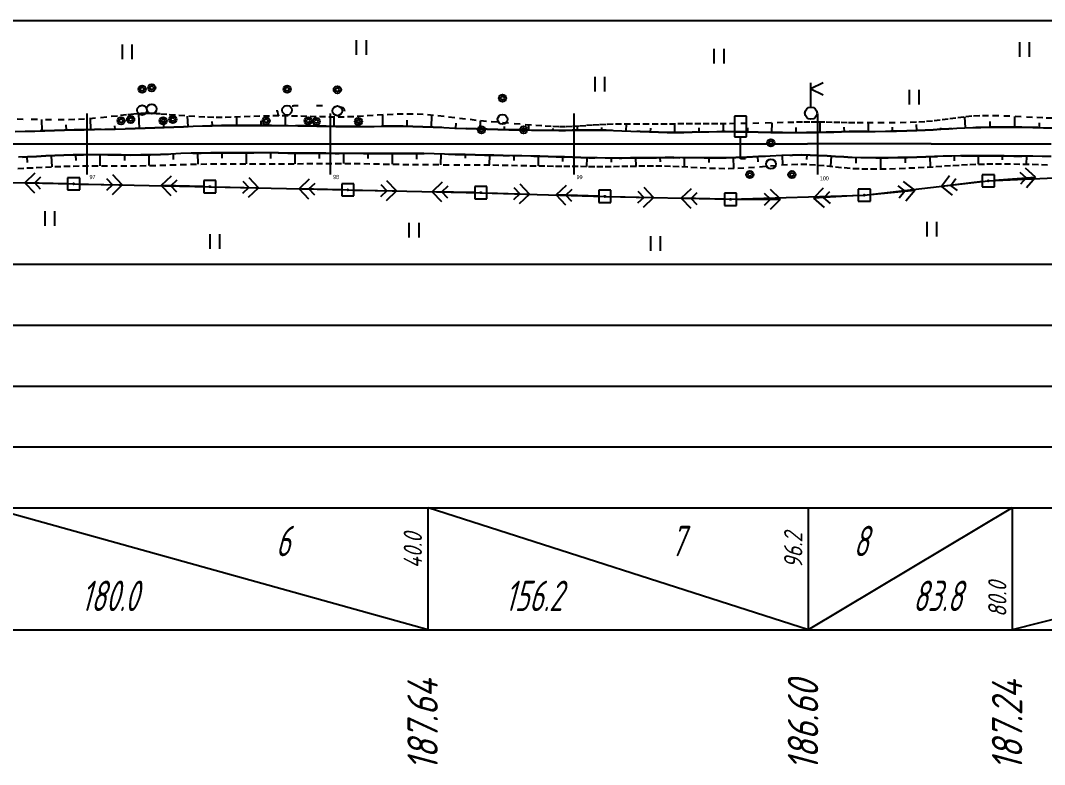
# Model space of a CAD drawing. Extents: x 2172 to 5772, y -842 to -248.
# Drawn here: x 4871.1 to 4955.2, y -671.7 to -610.6 of the extents above; entities that cross this region are included whole.
import ezdxf

# ---------------------------------------------------------------- set-up
doc = ezdxf.new("R2010")
doc.units = 0
doc.header["$MEASUREMENT"] = 0
doc.linetypes.add('CONTI', pattern=[0])
doc.linetypes.add('STROT', pattern=[1.7, 0.5, -1.2])
doc.layers.get('0').update_dxf_attribs({"linetype": 'CONTINUOUS'})
for name, color, linetype in [('DEFAULT', 7, 'CONTI'), ('OTKOSDEFAULT', 32, 'CONTI'), ('SIT_LDEFAULT', 7, 'CONTI'), ('USLZNDEFAULT', 7, 'CONTI'), ('ОТМЕТКИ_КЮВЕТОВ', 7, 'CONTINUOUS'), ('ЧЕРНЫЕ_ОТМЕТКИ', 7, 'CONTINUOUS')]:
    doc.layers.add(name, color=color, linetype=linetype)
doc.styles.add('SHRFT', font='TXT', dxfattribs={"width": 8.75})
doc.styles.add('ГОСТ', font='gost.TTF', dxfattribs={"oblique": 15, "height": 1})

# ---------------------------------------------------------------- blocks, each defined once
blk = doc.blocks.new('BL_27')
at = {"color": 0}
for p, q in [((2.5, 2.5), (-2.5, 2.5)), ((-2.5, 2.5), (-2.5, -2.5)), ((2.5, -2.5), (2.5, 2.5)), ((-2.5, -2.5), (2.5, -2.5))]:
    blk.add_line(p, q, dxfattribs=at)
blk.add_circle((0, 0), 0.25, dxfattribs=at)
blk = doc.blocks.new('BL_4017')
at = {"color": 0}
for p, q in [((0, 2.5), (0, 12.5)), ((5, 12.5), (0, 10)), ((0, 10), (5, 7.5))]:
    blk.add_line(p, q, dxfattribs=at)
blk.add_circle((0, 0), 2.5, dxfattribs=at)
blk = doc.blocks.new('BL_2009')
at = {"color": 0}
for centre, radius in [((0, 8.65), 1.5), ((0, 8.65), 0.75), ((0, 0), 2), ((-8.65, -4.35), 1.5), ((-8.65, -4.35), 0.75), ((8.65, -4.35), 1.5), ((8.65, -4.35), 0.75)]:
    blk.add_circle(centre, radius, dxfattribs=at)
blk = doc.blocks.new('BL_12')
at = {"color": 0}
for p, q in [((2.5, 17.5), (-2.5, 17.5)), ((-2.5, 17.5), (-2.5, 9)), ((2.5, 9), (2.5, 17.5)), ((-2.5, 9), (0, 9)), ((0, 0), (0, 9)), ((0, 9), (2.5, 9)), ((2, 0), (0, 0))]:
    blk.add_line(p, q, dxfattribs=at)
blk = doc.blocks.new('BL_2011')
at = {"color": 0}
for p, q in [((0, 0), (0, 6)), ((4, 0), (4, 6))]:
    blk.add_line(p, q, dxfattribs=at)

msp = doc.modelspace()

# ---------------------------------------------------------------- linework, layer by layer
at = {"linetype": 'Continuous'}
for p, q in [((4736.596, -610.584), (5570.216, -610.584)), ((4736.596, -630.584), (5570.216, -630.584)), ((4736.596, -635.584), (5570.216, -635.584)), ((4736.596, -640.584), (5570.216, -640.584)), ((4736.596, -645.584), (5570.216, -645.584)), ((4736.596, -650.584), (5570.216, -650.584)), ((4736.596, -660.584), (5570.216, -660.584))]:
    msp.add_line(p, q, dxfattribs=at)
at = {"layer": 'DEFAULT', "color": 12, "linetype": 'CONTI'}
for p, q in [((4876.596, -623.216), (4876.595, -618.215)), ((4896.596, -623.215), (4896.596, -618.215)), ((4916.597, -623.216), (4916.595, -618.215)), ((4936.595, -623.216), (4936.595, -618.216)), ((4865.721, -620.715), (4924.748, -620.716)), ((4937.018, -620.716), (4935.749, -620.716)), ((4938.287, -620.716), (4937.018, -620.716)), ((4939.556, -620.716), (4938.287, -620.716)), ((4940.826, -620.716), (4939.556, -620.716)), ((4942.095, -620.716), (4940.826, -620.716)), ((4943.364, -620.716), (4942.095, -620.716)), ((4944.633, -620.716), (4943.364, -620.716)), ((4945.902, -620.716), (4944.633, -620.716)), ((4945.903, -620.717), (4947.029, -620.716)), ((4947.029, -620.716), (4948.277, -620.716)), ((4948.277, -620.716), (4949.525, -620.716)), ((4949.525, -620.716), (4950.773, -620.716)), ((4950.773, -620.716), (4952.021, -620.716)), ((4952.021, -620.716), (4953.268, -620.716)), ((4953.268, -620.716), (4954.516, -620.716)), ((4954.516, -620.716), (4955.764, -620.716))]:
    msp.add_line(p, q, dxfattribs=at)
for points in [[(4924.748, -620.716, 0), (4926.08, -620.716, 0)], [(4926.08, -620.716, 0), (4927.326, -620.716, 0)], [(4927.326, -620.716, 0), (4928.486, -620.716, 0)], [(4928.486, -620.716, 0), (4929.561, -620.715, 0)], [(4929.561, -620.715, 0), (4930.549, -620.717, 0)], [(4930.549, -620.717, 0), (4931.453, -620.716, 0)], [(4931.453, -620.716, 0), (4932.268, -620.716, 0)], [(4932.268, -620.716, 0), (4932.998, -620.716, 0)], [(4932.998, -620.716, 0), (4933.642, -620.716, 0)], [(4933.642, -620.716, 0), (4934.203, -620.715, 0)], [(4934.203, -620.715, 0), (4934.675, -620.715, 0)], [(4934.675, -620.715, 0), (4935.062, -620.717, 0)], [(4935.062, -620.717, 0), (4935.363, -620.716, 0)], [(4935.363, -620.716, 0), (4935.578, -620.716, 0)], [(4935.578, -620.716, 0), (4935.706, -620.716, 0)], [(4935.706, -620.716, 0), (4935.75, -620.715, 0)]]:
    msp.add_polyline3d(points, dxfattribs=at)
at = {"layer": 'OTKOSDEFAULT', "color": 32, "linetype": 'STROT'}
for p, q in [((4871.342, -618.699, 37.69), (4870.233, -618.676, 37.687)), ((4872.512, -618.72, 37.694), (4871.342, -618.699, 37.69)), ((4873.666, -618.733, 37.698), (4872.512, -618.72, 37.694)), ((4874.717, -618.735, 37.701), (4873.666, -618.733, 37.698)), ((4875.581, -618.72, 37.704), (4874.717, -618.735, 37.701)), ((4876.391, -618.676, 37.7), (4875.581, -618.72, 37.704)), ((4877.288, -618.606, 37.697), (4876.391, -618.676, 37.7)), ((4878.207, -618.517, 37.693), (4877.288, -618.606, 37.697)), ((4879.081, -618.424, 37.689), (4878.207, -618.517, 37.693)), ((4879.845, -618.338, 37.686), (4879.081, -618.424, 37.689)), ((4880.436, -618.271, 37.683), (4879.845, -618.338, 37.686)), ((4880.789, -618.237, 37.682), (4880.436, -618.271, 37.683)), ((4881, -618.225, 37.678), (4880.789, -618.237, 37.682)), ((4881.213, -618.218, 37.674), (4881, -618.225, 37.678)), ((4881.427, -618.213, 37.67), (4881.213, -618.218, 37.674)), ((4881.638, -618.214, 37.666), (4881.427, -618.213, 37.67)), ((4881.852, -618.219, 37.661), (4881.638, -618.214, 37.666)), ((4882.064, -618.227, 37.657), (4881.852, -618.219, 37.661)), ((4882.276, -618.235, 37.653), (4882.064, -618.227, 37.657)), ((4882.61, -618.258, 37.654), (4882.276, -618.235, 37.653)), ((4883.152, -618.302, 37.655), (4882.61, -618.258, 37.654)), ((4883.845, -618.356, 37.656), (4883.152, -618.302, 37.655)), ((4884.632, -618.414, 37.657), (4883.845, -618.356, 37.656)), ((4885.457, -618.471, 37.659), (4884.632, -618.414, 37.657)), ((4886.262, -618.514, 37.66), (4885.457, -618.471, 37.659)), ((4886.994, -618.538, 37.662), (4886.262, -618.514, 37.66)), ((4887.693, -618.54, 37.653), (4886.994, -618.538, 37.662)), ((4888.431, -618.528, 37.645), (4887.693, -618.54, 37.653)), ((4889.2, -618.504, 37.636), (4888.431, -618.528, 37.645)), ((4889.985, -618.474, 37.626), (4889.2, -618.504, 37.636)), ((4890.78, -618.448, 37.617), (4889.985, -618.474, 37.626)), ((4891.571, -618.425, 37.608), (4890.78, -618.448, 37.617)), ((4892.346, -618.415, 37.598), (4891.571, -618.425, 37.608)), ((4893.112, -618.421, 37.603), (4892.346, -618.415, 37.598)), ((4893.877, -618.437, 37.607), (4893.112, -618.421, 37.603)), ((4894.645, -618.46, 37.611), (4893.877, -618.437, 37.607)), ((4895.411, -618.483, 37.615), (4894.645, -618.46, 37.611)), ((4896.179, -618.503, 37.619), (4895.411, -618.483, 37.615)), ((4896.946, -618.516, 37.623), (4896.179, -618.503, 37.619)), ((4897.713, -618.513, 37.627), (4896.946, -618.516, 37.623)), ((4898.491, -618.489, 37.619), (4897.713, -618.513, 37.627)), ((4899.287, -618.443, 37.611), (4898.491, -618.489, 37.619)), ((4900.098, -618.388, 37.603), (4899.287, -618.443, 37.611)), ((4900.915, -618.332, 37.595), (4900.098, -618.388, 37.603)), ((4901.735, -618.286, 37.587), (4900.915, -618.332, 37.595)), ((4902.554, -618.26, 37.579), (4901.735, -618.286, 37.587)), ((4903.367, -618.266, 37.571), (4902.554, -618.26, 37.579)), ((4904.19, -618.309, 37.565), (4903.367, -618.266, 37.571)), ((4905.039, -618.38, 37.56), (4904.19, -618.309, 37.565)), ((4905.908, -618.471, 37.554), (4905.039, -618.38, 37.56)), ((4906.786, -618.574, 37.548), (4905.908, -618.471, 37.554)), ((4907.668, -618.679, 37.542), (4906.786, -618.574, 37.548)), ((4908.541, -618.78, 37.536), (4907.668, -618.679, 37.542)), ((4909.399, -618.864, 37.53), (4908.541, -618.78, 37.536)), ((4910.283, -618.941, 37.536), (4909.399, -618.864, 37.53)), ((4911.214, -619.023, 37.541), (4910.283, -618.941, 37.536)), ((4933.763, -618.968, 37.434), (4932.789, -618.994, 37.437)), ((4934.635, -618.943, 37.432), (4933.763, -618.968, 37.434)), ((4935.347, -618.929, 37.43), (4934.635, -618.943, 37.432)), ((4935.959, -618.926, 37.434), (4935.347, -618.929, 37.43)), ((4936.57, -618.93, 37.438), (4935.959, -618.926, 37.434)), ((4937.182, -618.94, 37.442), (4936.57, -618.93, 37.438)), ((4937.794, -618.951, 37.446), (4937.182, -618.94, 37.442)), ((4938.409, -618.965, 37.45), (4937.794, -618.951, 37.446)), ((4939.021, -618.973, 37.454), (4938.409, -618.965, 37.45)), ((4939.633, -618.98, 37.458), (4939.021, -618.973, 37.454)), ((4943.869, -618.969, 37.463), (4942.967, -618.988, 37.462)), ((4944.697, -618.939, 37.464), (4943.869, -618.969, 37.463)), ((4945.401, -618.898, 37.465), (4944.697, -618.939, 37.464)), ((4946.028, -618.838, 37.469), (4945.401, -618.898, 37.465)), ((4946.661, -618.759, 37.474), (4946.028, -618.838, 37.469)), ((4947.301, -618.673, 37.479), (4946.661, -618.759, 37.474)), ((4947.947, -618.587, 37.484), (4947.301, -618.673, 37.479)), ((4948.597, -618.51, 37.489), (4947.947, -618.587, 37.484)), ((4949.247, -618.448, 37.493), (4948.597, -618.51, 37.489)), ((4949.899, -618.411, 37.498), (4949.247, -618.448, 37.493)), ((4950.624, -618.401, 37.504), (4949.899, -618.411, 37.498)), ((4951.465, -618.415, 37.511), (4950.624, -618.401, 37.504)), ((4952.375, -618.446, 37.518), (4951.465, -618.415, 37.511)), ((4953.315, -618.49, 37.525), (4952.375, -618.446, 37.518)), ((4954.235, -618.538, 37.533), (4953.315, -618.49, 37.525)), ((4955.096, -618.584, 37.539), (4954.235, -618.538, 37.533)), ((4955.855, -618.614, 37.545), (4955.096, -618.584, 37.539)), ((4912.16, -619.103, 37.547), (4911.214, -619.023, 37.541)), ((4913.081, -619.177, 37.553), (4912.16, -619.103, 37.547)), ((4913.941, -619.239, 37.558), (4913.081, -619.177, 37.553)), ((4914.707, -619.287, 37.563), (4913.941, -619.239, 37.558)), ((4915.337, -619.313, 37.567), (4914.707, -619.287, 37.563)), ((4915.889, -619.314, 37.56), (4915.337, -619.313, 37.567)), ((4916.443, -619.294, 37.553), (4915.889, -619.314, 37.56)), ((4916.996, -619.26, 37.546), (4916.443, -619.294, 37.553)), ((4917.55, -619.217, 37.539), (4916.996, -619.26, 37.546)), ((4918.103, -619.174, 37.532), (4917.55, -619.217, 37.539)), ((4918.658, -619.137, 37.525), (4918.103, -619.174, 37.532)), ((4919.211, -619.114, 37.518), (4918.658, -619.137, 37.525)), ((4919.809, -619.102, 37.513), (4919.211, -619.114, 37.518)), ((4920.485, -619.094, 37.507), (4919.809, -619.102, 37.513)), ((4921.216, -619.09, 37.5), (4920.485, -619.094, 37.507)), ((4921.976, -619.088, 37.494), (4921.216, -619.09, 37.5)), ((4922.747, -619.087, 37.487), (4921.976, -619.088, 37.494)), ((4923.503, -619.086, 37.48), (4922.747, -619.087, 37.487)), ((4924.224, -619.083, 37.474), (4923.503, -619.086, 37.48)), ((4924.918, -619.08, 37.47), (4924.224, -619.083, 37.474)), ((4925.614, -619.076, 37.466), (4924.918, -619.08, 37.47)), ((4926.307, -619.073, 37.463), (4925.614, -619.076, 37.466)), ((4927.001, -619.07, 37.459), (4926.307, -619.073, 37.463)), ((4927.693, -619.067, 37.455), (4927.001, -619.07, 37.459)), ((4928.385, -619.062, 37.452), (4927.693, -619.067, 37.455)), ((4929.075, -619.059, 37.448), (4928.385, -619.062, 37.452)), ((4929.856, -619.051, 37.446), (4929.075, -619.059, 37.448)), ((4930.775, -619.037, 37.443), (4929.856, -619.051, 37.446)), ((4931.774, -619.018, 37.44), (4930.775, -619.037, 37.443)), ((4932.789, -618.994, 37.437), (4931.774, -619.018, 37.44)), ((4940.326, -618.985, 37.459), (4939.633, -618.98, 37.458)), ((4941.146, -618.993, 37.46), (4940.326, -618.985, 37.459)), ((4942.043, -618.995, 37.461), (4941.146, -618.993, 37.46)), ((4942.967, -618.988, 37.462), (4942.043, -618.995, 37.461)), ((4887.538, -622.337, 37.65), (4888.34, -622.336, 37.645)), ((4888.34, -622.336, 37.645), (4889.144, -622.336, 37.64)), ((4889.144, -622.336, 37.64), (4889.946, -622.34, 37.635)), ((4893.095, -622.342, 37.617), (4893.87, -622.336, 37.614)), ((4893.87, -622.336, 37.614), (4894.647, -622.329, 37.61)), ((4894.647, -622.329, 37.61), (4895.423, -622.322, 37.607)), ((4895.423, -622.322, 37.607), (4896.201, -622.316, 37.604)), ((4896.201, -622.316, 37.604), (4896.978, -622.313, 37.601)), ((4896.978, -622.313, 37.601), (4897.754, -622.315, 37.597)), ((4897.754, -622.315, 37.597), (4898.535, -622.322, 37.583)), ((4898.535, -622.322, 37.583), (4899.324, -622.334, 37.568)), ((4899.324, -622.334, 37.568), (4900.119, -622.347, 37.554)), ((4870.898, -622.719, 37.696), (4871.657, -622.688, 37.692)), ((4871.657, -622.688, 37.692), (4872.416, -622.652, 37.688)), ((4872.416, -622.652, 37.688), (4873.176, -622.615, 37.684)), ((4873.176, -622.615, 37.684), (4873.935, -622.58, 37.68)), ((4873.935, -622.58, 37.68), (4874.696, -622.549, 37.676)), ((4874.696, -622.549, 37.676), (4875.455, -622.527, 37.672)), ((4875.455, -622.527, 37.672), (4876.221, -622.515, 37.677)), ((4876.221, -622.515, 37.677), (4876.998, -622.51, 37.681)), ((4876.998, -622.51, 37.681), (4877.781, -622.511, 37.686)), ((4877.781, -622.511, 37.686), (4878.57, -622.515, 37.69)), ((4878.57, -622.515, 37.69), (4879.36, -622.517, 37.695)), ((4879.36, -622.517, 37.695), (4880.149, -622.516, 37.699)), ((4880.149, -622.516, 37.699), (4880.935, -622.507, 37.704)), ((4880.935, -622.507, 37.704), (4881.734, -622.491, 37.697)), ((4881.734, -622.491, 37.697), (4882.558, -622.467, 37.69)), ((4882.558, -622.467, 37.69), (4883.401, -622.439, 37.683)), ((4883.401, -622.439, 37.683), (4884.249, -622.412, 37.676)), ((4884.249, -622.412, 37.676), (4885.093, -622.384, 37.669)), ((4885.093, -622.384, 37.669), (4885.926, -622.363, 37.662)), ((4885.926, -622.363, 37.662), (4886.738, -622.346, 37.656)), ((4886.738, -622.346, 37.656), (4887.538, -622.337, 37.65)), ((4889.946, -622.34, 37.635), (4890.744, -622.343, 37.63)), ((4890.744, -622.343, 37.63), (4891.536, -622.346, 37.625)), ((4891.536, -622.346, 37.625), (4892.318, -622.346, 37.62)), ((4892.318, -622.346, 37.62), (4893.095, -622.342, 37.617)), ((4900.119, -622.347, 37.554), (4900.917, -622.364, 37.539)), ((4900.917, -622.364, 37.539), (4901.716, -622.379, 37.524)), ((4901.716, -622.379, 37.524), (4902.516, -622.393, 37.509)), ((4902.516, -622.393, 37.509), (4903.312, -622.404, 37.495)), ((4903.312, -622.404, 37.495), (4904.129, -622.41, 37.499)), ((4904.129, -622.41, 37.499), (4904.977, -622.416, 37.502)), ((4904.977, -622.416, 37.502), (4905.844, -622.418, 37.506)), ((4905.844, -622.418, 37.506), (4906.712, -622.42, 37.51)), ((4906.712, -622.42, 37.51), (4907.565, -622.424, 37.514)), ((4907.565, -622.424, 37.514), (4908.387, -622.428, 37.518)), ((4908.387, -622.428, 37.518), (4909.164, -622.435, 37.521)), ((4909.164, -622.435, 37.521), (4909.919, -622.444, 37.516)), ((4909.919, -622.444, 37.516), (4910.685, -622.457, 37.511)), ((4910.685, -622.457, 37.511), (4911.456, -622.471, 37.506)), ((4911.456, -622.471, 37.506), (4912.219, -622.487, 37.501)), ((4912.219, -622.487, 37.501), (4912.969, -622.5, 37.496)), ((4912.969, -622.5, 37.496), (4913.696, -622.513, 37.491)), ((4913.696, -622.513, 37.491), (4914.392, -622.523, 37.487)), ((4914.392, -622.523, 37.487), (4915.07, -622.532, 37.48)), ((4915.07, -622.532, 37.48), (4915.748, -622.539, 37.473)), ((4915.748, -622.539, 37.473), (4916.426, -622.546, 37.466)), ((4916.426, -622.546, 37.466), (4917.103, -622.551, 37.46)), ((4917.103, -622.551, 37.46), (4917.782, -622.556, 37.453)), ((4917.782, -622.556, 37.453), (4918.458, -622.558, 37.446)), ((4918.458, -622.558, 37.446), (4919.137, -622.559, 37.44)), ((4919.137, -622.559, 37.44), (4919.82, -622.555, 37.435)), ((4919.82, -622.555, 37.435), (4920.511, -622.546, 37.43)), ((4920.511, -622.546, 37.43), (4921.206, -622.535, 37.424)), ((4921.206, -622.535, 37.424), (4921.904, -622.525, 37.419)), ((4921.904, -622.525, 37.419), (4922.605, -622.517, 37.414)), ((4922.605, -622.517, 37.414), (4923.306, -622.515, 37.409)), ((4923.306, -622.515, 37.409), (4924.003, -622.523, 37.404)), ((4924.003, -622.523, 37.404), (4924.713, -622.543, 37.401)), ((4924.713, -622.543, 37.401), (4925.442, -622.577, 37.397)), ((4925.442, -622.577, 37.397), (4926.191, -622.616, 37.394)), ((4926.191, -622.616, 37.394), (4926.951, -622.659, 37.39)), ((4926.951, -622.659, 37.39), (4927.717, -622.693, 37.386)), ((4927.717, -622.693, 37.386), (4928.481, -622.716, 37.383)), ((4928.481, -622.716, 37.383), (4929.238, -622.723, 37.379)), ((4929.238, -622.723, 37.379), (4930.036, -622.701, 37.376)), ((4930.036, -622.701, 37.376), (4930.901, -622.651, 37.373)), ((4930.901, -622.651, 37.373), (4931.807, -622.585, 37.37)), ((4931.807, -622.585, 37.37), (4932.722, -622.511, 37.366)), ((4932.722, -622.511, 37.366), (4933.616, -622.443, 37.363)), ((4933.616, -622.443, 37.363), (4934.456, -622.394, 37.36)), ((4934.456, -622.394, 37.36), (4935.218, -622.375, 37.357)), ((4935.218, -622.375, 37.357), (4935.928, -622.394, 37.348)), ((4935.928, -622.394, 37.348), (4936.638, -622.445, 37.339)), ((4936.638, -622.445, 37.339), (4937.351, -622.513, 37.33)), ((4937.351, -622.513, 37.33), (4938.062, -622.588, 37.321)), ((4938.062, -622.588, 37.321), (4938.777, -622.662, 37.312)), ((4938.777, -622.662, 37.312), (4939.493, -622.721, 37.303)), ((4939.493, -622.721, 37.303), (4940.209, -622.754, 37.294)), ((4940.209, -622.754, 37.294), (4940.944, -622.766, 37.305)), ((4940.944, -622.766, 37.305), (4941.713, -622.762, 37.317)), ((4941.713, -622.762, 37.317), (4942.499, -622.748, 37.329)), ((4942.499, -622.748, 37.329), (4943.294, -622.722, 37.34)), ((4943.294, -622.722, 37.34), (4944.081, -622.69, 37.352)), ((4944.081, -622.69, 37.352), (4944.851, -622.651, 37.364)), ((4944.851, -622.651, 37.364), (4945.59, -622.612, 37.375)), ((4945.59, -622.612, 37.375), (4946.303, -622.569, 37.379)), ((4946.303, -622.569, 37.379), (4947.009, -622.523, 37.384)), ((4947.009, -622.523, 37.384), (4947.705, -622.478, 37.388)), ((4947.705, -622.478, 37.388), (4948.398, -622.439, 37.393)), ((4948.398, -622.439, 37.393), (4949.094, -622.405, 37.397)), ((4949.094, -622.405, 37.397), (4949.789, -622.378, 37.401)), ((4949.789, -622.378, 37.401), (4950.486, -622.359, 37.406)), ((4950.486, -622.359, 37.406), (4951.199, -622.35, 37.412)), ((4951.199, -622.35, 37.412), (4951.937, -622.348, 37.419)), ((4951.937, -622.348, 37.419), (4952.692, -622.354, 37.426)), ((4952.692, -622.354, 37.426), (4953.456, -622.369, 37.433)), ((4953.456, -622.369, 37.433), (4954.219, -622.386, 37.44)), ((4954.219, -622.386, 37.44), (4954.973, -622.409, 37.446)), ((4954.973, -622.409, 37.446), (4955.708, -622.431, 37.453))]:
    msp.add_line(p, q, dxfattribs=at)
at = {"layer": 'OTKOSDEFAULT', "color": 32}
for p, q in [((4872.895, -619.642), (4872.869, -618.723)), ((4876.892, -619.536), (4876.873, -618.638)), ((4880.892, -619.446), (4880.857, -618.232)), ((4882.891, -619.372), (4882.867, -618.825)), ((4884.887, -619.283), (4884.852, -618.428)), ((4886.887, -619.216), (4886.88, -618.877)), ((4888.886, -619.192), (4888.881, -618.515)), ((4890.886, -619.192), (4890.888, -618.819)), ((4892.885, -619.203), (4892.893, -618.418)), ((4894.882, -619.235), (4894.89, -618.851)), ((4896.881, -619.27), (4896.892, -618.516)), ((4898.881, -619.284), (4898.88, -618.876)), ((4900.881, -619.271), (4900.876, -618.335)), ((4902.882, -619.274), (4902.889, -618.769)), ((4904.882, -619.328), (4904.919, -618.37)), ((4908.878, -619.495), (4908.9, -618.815)), ((4936.808, -619.761), (4936.794, -618.934)), ((4948.73, -619.398), (4948.69, -618.502)), ((4950.758, -619.341), (4950.752, -618.872)), ((4952.788, -619.343), (4952.798, -618.465)), ((4870.695, -619.697, 37.857), (4871.496, -619.68, 37.855)), ((4871.496, -619.68, 37.855), (4872.302, -619.659, 37.854)), ((4872.302, -619.659, 37.854), (4873.113, -619.635, 37.852)), ((4873.113, -619.635, 37.852), (4873.922, -619.611, 37.85)), ((4873.922, -619.611, 37.85), (4874.733, -619.588, 37.848)), ((4874.733, -619.588, 37.848), (4875.541, -619.567, 37.847)), ((4874.893, -619.584), (4874.883, -619.16)), ((4875.541, -619.567, 37.847), (4876.358, -619.549, 37.844)), ((4876.358, -619.549, 37.844), (4877.193, -619.53, 37.842)), ((4877.193, -619.53, 37.842), (4878.042, -619.512, 37.84)), ((4878.042, -619.512, 37.84), (4878.888, -619.495, 37.838)), ((4878.892, -619.495), (4878.887, -619.238)), ((4878.888, -619.495, 37.838), (4879.73, -619.475, 37.836)), ((4879.73, -619.475, 37.836), (4880.556, -619.455, 37.833)), ((4880.556, -619.455, 37.833), (4881.358, -619.431, 37.831)), ((4881.358, -619.431, 37.831), (4882.147, -619.403, 37.824)), ((4882.147, -619.403, 37.824), (4882.934, -619.37, 37.817)), ((4882.934, -619.37, 37.817), (4883.723, -619.336, 37.809)), ((4883.723, -619.336, 37.809), (4884.512, -619.3, 37.802)), ((4884.512, -619.3, 37.802), (4885.299, -619.267, 37.794)), ((4885.299, -619.267, 37.794), (4886.083, -619.239, 37.787)), ((4886.083, -619.239, 37.787), (4886.866, -619.217, 37.779)), ((4886.866, -619.217, 37.779), (4887.648, -619.204, 37.777)), ((4887.648, -619.204, 37.777), (4888.429, -619.195, 37.775)), ((4888.429, -619.195, 37.775), (4889.214, -619.19, 37.773)), ((4889.214, -619.19, 37.773), (4889.996, -619.19, 37.771)), ((4889.996, -619.19, 37.771), (4890.777, -619.19, 37.769)), ((4890.777, -619.19, 37.769), (4891.559, -619.194, 37.767)), ((4891.559, -619.194, 37.767), (4892.339, -619.198, 37.765)), ((4892.339, -619.198, 37.765), (4893.119, -619.206, 37.761)), ((4893.119, -619.206, 37.761), (4893.9, -619.217, 37.756)), ((4893.9, -619.217, 37.756), (4894.679, -619.231, 37.751)), ((4894.679, -619.231, 37.751), (4895.46, -619.247, 37.746)), ((4895.46, -619.247, 37.746), (4896.239, -619.261, 37.742)), ((4896.239, -619.261, 37.742), (4897.02, -619.274, 37.737)), ((4897.02, -619.274, 37.737), (4897.8, -619.282, 37.732)), ((4897.8, -619.282, 37.732), (4898.582, -619.285, 37.725)), ((4898.582, -619.285, 37.725), (4899.372, -619.282, 37.718)), ((4899.372, -619.282, 37.718), (4900.165, -619.276, 37.712)), ((4900.165, -619.276, 37.712), (4900.961, -619.27, 37.705)), ((4900.961, -619.27, 37.705), (4901.756, -619.267, 37.698)), ((4901.756, -619.267, 37.698), (4902.552, -619.27, 37.691)), ((4902.552, -619.27, 37.691), (4903.346, -619.281, 37.684)), ((4903.346, -619.281, 37.684), (4904.162, -619.302, 37.676)), ((4904.162, -619.302, 37.676), (4905.02, -619.333, 37.668)), ((4905.02, -619.333, 37.668), (4905.906, -619.37, 37.659)), ((4905.906, -619.37, 37.659), (4906.803, -619.412, 37.65)), ((4906.803, -619.412, 37.65), (4907.702, -619.451, 37.642)), ((4906.882, -619.414), (4906.901, -619.003)), ((4907.702, -619.451, 37.642), (4908.587, -619.486, 37.633)), ((4908.587, -619.486, 37.633), (4909.445, -619.512, 37.625)), ((4909.445, -619.512, 37.625), (4910.32, -619.534, 37.621)), ((4910.32, -619.534, 37.621), (4911.241, -619.551, 37.618)), ((4910.879, -619.545), (4910.884, -619.271)), ((4911.241, -619.551, 37.618), (4912.175, -619.567, 37.614)), ((4912.175, -619.567, 37.614), (4913.085, -619.579, 37.61)), ((4912.879, -619.576), (4912.885, -619.16)), ((4913.085, -619.579, 37.61), (4913.937, -619.589, 37.607)), ((4913.937, -619.589, 37.607), (4914.697, -619.597, 37.604)), ((4914.697, -619.597, 37.604), (4915.33, -619.601, 37.601)), ((4914.879, -619.599), (4914.88, -619.448)), ((4915.33, -619.601, 37.601), (4915.888, -619.603, 37.594)), ((4915.888, -619.603, 37.594), (4916.445, -619.598, 37.586)), ((4916.445, -619.598, 37.586), (4917.003, -619.591, 37.579)), ((4916.88, -619.593), (4916.876, -619.268)), ((4917.003, -619.591, 37.579), (4917.561, -619.584, 37.572)), ((4917.561, -619.584, 37.572), (4918.118, -619.58, 37.564)), ((4918.118, -619.58, 37.564), (4918.675, -619.579, 37.557)), ((4918.675, -619.579, 37.557), (4919.233, -619.586, 37.55)), ((4918.879, -619.581), (4918.881, -619.355)), ((4919.233, -619.586, 37.55), (4919.837, -619.603, 37.548)), ((4919.837, -619.603, 37.548), (4920.516, -619.631, 37.545)), ((4920.516, -619.631, 37.545), (4921.248, -619.664, 37.543)), ((4920.878, -619.648), (4920.903, -619.092)), ((4921.248, -619.664, 37.543), (4922.008, -619.7, 37.54)), ((4922.008, -619.7, 37.54), (4922.775, -619.734, 37.538)), ((4922.775, -619.734, 37.538), (4923.526, -619.761, 37.535)), ((4922.878, -619.737), (4922.891, -619.412)), ((4923.526, -619.761, 37.535), (4924.236, -619.777, 37.533)), ((4924.236, -619.777, 37.533), (4924.918, -619.779, 37.533)), ((4924.876, -619.779), (4924.873, -619.08)), ((4924.918, -619.779, 37.533), (4925.599, -619.77, 37.533)), ((4925.599, -619.77, 37.533), (4926.282, -619.753, 37.533)), ((4926.282, -619.753, 37.533), (4926.962, -619.734, 37.533)), ((4926.872, -619.736), (4926.862, -619.405)), ((4926.962, -619.734, 37.533), (4927.643, -619.716, 37.533)), ((4927.643, -619.716, 37.533), (4928.324, -619.705, 37.533)), ((4928.324, -619.705, 37.533), (4929.003, -619.705, 37.533)), ((4928.866, -619.705), (4928.867, -619.06)), ((4929.003, -619.705, 37.533), (4929.779, -619.716, 37.534)), ((4929.779, -619.716, 37.534), (4930.703, -619.732, 37.536)), ((4930.703, -619.732, 37.536), (4931.717, -619.751, 37.537)), ((4930.855, -619.736), (4930.862, -619.386)), ((4931.717, -619.751, 37.537), (4932.752, -619.768, 37.538)), ((4932.752, -619.768, 37.538), (4933.751, -619.777, 37.54)), ((4932.843, -619.77), (4932.853, -618.992)), ((4933.751, -619.777, 37.54), (4934.65, -619.781, 37.541)), ((4934.65, -619.781, 37.541), (4935.385, -619.779, 37.542)), ((4934.829, -619.781), (4934.829, -619.36)), ((4935.385, -619.779, 37.542), (4936.018, -619.772, 37.542)), ((4936.018, -619.772, 37.542), (4936.653, -619.764, 37.543)), ((4936.653, -619.764, 37.543), (4937.285, -619.751, 37.543)), ((4937.285, -619.751, 37.543), (4937.919, -619.736, 37.543)), ((4937.919, -619.736, 37.543), (4938.552, -619.722, 37.544)), ((4938.552, -619.722, 37.544), (4939.186, -619.708, 37.544)), ((4938.79, -619.717), (4938.782, -619.345)), ((4939.186, -619.708, 37.544), (4939.819, -619.699, 37.545)), ((4939.819, -619.699, 37.545), (4940.516, -619.692, 37.541)), ((4940.516, -619.692, 37.541), (4941.317, -619.686, 37.537)), ((4940.77, -619.69), (4940.764, -618.99)), ((4941.317, -619.686, 37.537), (4942.177, -619.678, 37.533)), ((4942.177, -619.678, 37.533), (4943.059, -619.662, 37.529)), ((4942.75, -619.669), (4942.743, -619.331)), ((4943.059, -619.662, 37.529), (4943.924, -619.643, 37.525)), ((4943.924, -619.643, 37.525), (4944.725, -619.616, 37.521)), ((4944.729, -619.615), (4944.71, -619.109)), ((4944.725, -619.616, 37.521), (4945.428, -619.584, 37.518)), ((4945.428, -619.584, 37.518), (4946.069, -619.548, 37.515)), ((4946.069, -619.548, 37.515), (4946.715, -619.508, 37.512)), ((4946.713, -619.508), (4946.706, -619.388)), ((4946.715, -619.508, 37.512), (4947.363, -619.469, 37.509)), ((4947.363, -619.469, 37.509), (4948.018, -619.434, 37.507)), ((4948.018, -619.434, 37.507), (4948.672, -619.401, 37.504)), ((4948.672, -619.401, 37.504), (4949.327, -619.376, 37.501)), ((4949.327, -619.376, 37.501), (4949.982, -619.356, 37.498)), ((4949.982, -619.356, 37.498), (4950.706, -619.342, 37.504)), ((4950.706, -619.342, 37.504), (4951.538, -619.337, 37.511)), ((4951.538, -619.337, 37.511), (4952.439, -619.339, 37.519)), ((4952.439, -619.339, 37.519), (4953.364, -619.349, 37.527)), ((4953.364, -619.349, 37.527), (4954.274, -619.367, 37.535)), ((4954.274, -619.367, 37.535), (4955.129, -619.386, 37.542)), ((4954.816, -619.379), (4954.825, -618.976)), ((4955.129, -619.386, 37.542), (4955.886, -619.401, 37.549)), ((4885.14, -621.485, 37.761), (4884.304, -621.514, 37.764)), ((4885.964, -621.462, 37.759), (4885.14, -621.485, 37.761)), ((4885.655, -621.47), (4885.68, -622.369)), ((4886.768, -621.445, 37.756), (4885.964, -621.462, 37.759)), ((4887.56, -621.437, 37.748), (4886.768, -621.445, 37.756)), ((4888.356, -621.435, 37.741), (4887.56, -621.437, 37.748)), ((4887.654, -621.437), (4887.656, -621.887)), ((4889.15, -621.437, 37.733), (4888.356, -621.435, 37.741)), ((4889.946, -621.442, 37.725), (4889.15, -621.437, 37.733)), ((4889.654, -621.441), (4889.649, -622.338)), ((4890.738, -621.447, 37.717), (4889.946, -621.442, 37.725)), ((4891.526, -621.452, 37.709), (4890.738, -621.447, 37.717)), ((4892.308, -621.457, 37.702), (4891.526, -621.452, 37.709)), ((4891.655, -621.453), (4891.652, -621.899)), ((4893.088, -621.461, 37.698), (4892.308, -621.457, 37.702)), ((4893.866, -621.468, 37.695), (4893.088, -621.461, 37.698)), ((4893.653, -621.466), (4893.647, -622.338)), ((4894.645, -621.473, 37.692), (4893.866, -621.468, 37.695)), ((4895.424, -621.479, 37.689), (4894.645, -621.473, 37.692)), ((4896.203, -621.486, 37.686), (4895.424, -621.479, 37.689)), ((4895.652, -621.481), (4895.65, -621.901)), ((4896.982, -621.491, 37.683), (4896.203, -621.486, 37.686)), ((4897.762, -621.495, 37.68), (4896.982, -621.491, 37.683)), ((4897.653, -621.495), (4897.649, -622.315)), ((4898.55, -621.496, 37.674), (4897.762, -621.495, 37.68)), ((4899.348, -621.495, 37.668), (4898.55, -621.496, 37.674)), ((4900.157, -621.493, 37.662), (4899.348, -621.495, 37.668)), ((4899.651, -621.494), (4899.652, -621.918)), ((4900.971, -621.491, 37.657), (4900.157, -621.493, 37.662)), ((4901.789, -621.491, 37.651), (4900.971, -621.491, 37.657)), ((4901.651, -621.49), (4901.65, -622.378)), ((4902.605, -621.492, 37.645), (4901.789, -621.491, 37.651)), ((4903.416, -621.5, 37.639), (4902.605, -621.492, 37.645)), ((4871.704, -621.778, 37.854), (4870.956, -621.81, 37.859)), ((4871.658, -621.78), (4871.679, -622.233)), ((4872.451, -621.741, 37.848), (4871.704, -621.778, 37.854)), ((4873.199, -621.704, 37.843), (4872.451, -621.741, 37.848)), ((4873.946, -621.67, 37.837), (4873.199, -621.704, 37.843)), ((4873.655, -621.683), (4873.695, -622.591)), ((4874.695, -621.642, 37.832), (4873.946, -621.67, 37.837)), ((4875.442, -621.621, 37.826), (4874.695, -621.642, 37.832)), ((4876.203, -621.611, 37.819), (4875.442, -621.621, 37.826)), ((4875.655, -621.619), (4875.663, -622.072)), ((4876.983, -621.61, 37.812), (4876.203, -621.611, 37.819)), ((4877.779, -621.613, 37.804), (4876.983, -621.61, 37.812)), ((4877.654, -621.612), (4877.65, -622.512)), ((4878.582, -621.619, 37.797), (4877.779, -621.613, 37.804)), ((4879.391, -621.623, 37.79), (4878.582, -621.619, 37.797)), ((4880.197, -621.624, 37.782), (4879.391, -621.623, 37.79)), ((4879.655, -621.624), (4879.654, -622.071)), ((4880.995, -621.616, 37.775), (4880.197, -621.624, 37.782)), ((4881.801, -621.599, 37.772), (4880.995, -621.616, 37.775)), ((4881.654, -621.603), (4881.676, -622.491)), ((4882.626, -621.574, 37.77), (4881.801, -621.599, 37.772)), ((4883.462, -621.545, 37.767), (4882.626, -621.574, 37.77)), ((4884.304, -621.514, 37.764), (4883.462, -621.545, 37.767)), ((4883.655, -621.539), (4883.67, -621.985)), ((4904.241, -621.512, 37.636), (4903.416, -621.5, 37.639)), ((4903.651, -621.504), (4903.646, -621.955)), ((4905.09, -621.53, 37.634), (4904.241, -621.512, 37.636)), ((4905.952, -621.549, 37.631), (4905.09, -621.53, 37.634)), ((4905.65, -621.541), (4905.63, -622.418)), ((4906.812, -621.572, 37.629), (4905.952, -621.549, 37.631)), ((4907.654, -621.593, 37.626), (4906.812, -621.572, 37.629)), ((4907.648, -621.592), (4907.64, -621.875)), ((4908.468, -621.615, 37.624), (4907.654, -621.593, 37.626)), ((4909.24, -621.633, 37.621), (4908.468, -621.615, 37.624)), ((4909.996, -621.649, 37.618), (4909.24, -621.633, 37.621)), ((4909.646, -621.642), (4909.629, -622.44)), ((4910.764, -621.665, 37.615), (4909.996, -621.649, 37.618)), ((4911.535, -621.682, 37.612), (4910.764, -621.665, 37.615)), ((4912.3, -621.698, 37.609), (4911.535, -621.682, 37.612)), ((4911.643, -621.683), (4911.634, -622.08)), ((4913.05, -621.713, 37.606), (4912.3, -621.698, 37.609)), ((4913.774, -621.73, 37.604), (4913.05, -621.713, 37.606)), ((4913.645, -621.727), (4913.627, -622.513)), ((4914.463, -621.747, 37.601), (4913.774, -621.73, 37.604)), ((4915.131, -621.765, 37.601), (4914.463, -621.747, 37.601)), ((4915.8, -621.787, 37.601), (4915.131, -621.765, 37.601)), ((4915.644, -621.782), (4915.632, -622.162)), ((4916.47, -621.811, 37.601), (4915.8, -621.787, 37.601)), ((4917.139, -621.831, 37.602), (4916.47, -621.811, 37.601)), ((4917.808, -621.852, 37.602), (4917.139, -621.831, 37.602)), ((4917.642, -621.846), (4917.622, -622.555)), ((4918.476, -621.867, 37.602), (4917.808, -621.852, 37.602)), ((4919.146, -621.877, 37.602), (4918.476, -621.867, 37.602)), ((4919.824, -621.88, 37.599), (4919.146, -621.877, 37.602)), ((4919.641, -621.879), (4919.64, -622.217)), ((4920.518, -621.877, 37.597), (4919.824, -621.88, 37.599)), ((4921.224, -621.869, 37.594), (4920.518, -621.877, 37.597)), ((4921.936, -621.859, 37.591), (4921.224, -621.869, 37.594)), ((4921.643, -621.863), (4921.651, -622.528)), ((4922.651, -621.851, 37.588), (4921.936, -621.859, 37.591)), ((4923.366, -621.843, 37.586), (4922.651, -621.851, 37.588)), ((4924.073, -621.84, 37.583), (4923.366, -621.843, 37.586)), ((4923.643, -621.84), (4923.646, -622.18)), ((4924.781, -621.841, 37.576), (4924.073, -621.84, 37.583)), ((4925.492, -621.844, 37.57), (4924.781, -621.841, 37.576)), ((4926.209, -621.85, 37.563), (4925.492, -621.844, 37.57)), ((4925.643, -621.845), (4925.639, -622.587)), ((4926.93, -621.854, 37.556), (4926.209, -621.85, 37.563)), ((4927.651, -621.857, 37.549), (4926.93, -621.854, 37.556)), ((4927.645, -621.856), (4927.644, -622.229)), ((4928.372, -621.856, 37.543), (4927.651, -621.857, 37.549)), ((4929.092, -621.85, 37.536), (4928.372, -621.856, 37.543)), ((4929.878, -621.831, 37.531), (4929.092, -621.85, 37.536)), ((4929.653, -621.838), (4929.676, -622.71)), ((4930.773, -621.798, 37.525), (4929.878, -621.831, 37.531)), ((4931.728, -621.756, 37.519), (4930.773, -621.798, 37.525)), ((4931.664, -621.759), (4931.684, -622.177)), ((4932.702, -621.709, 37.513), (4931.728, -621.756, 37.519)), ((4933.65, -621.666, 37.507), (4932.702, -621.709, 37.513)), ((4934.526, -621.63, 37.501), (4933.65, -621.666, 37.507)), ((4933.675, -621.664), (4933.709, -622.438)), ((4935.288, -621.615, 37.496), (4934.526, -621.63, 37.501)), ((4935.979, -621.626, 37.495), (4935.288, -621.615, 37.496)), ((4935.691, -621.622), (4935.684, -622.006)), ((4936.669, -621.653, 37.494), (4935.979, -621.626, 37.495)), ((4937.361, -621.695, 37.493), (4936.669, -621.653, 37.494)), ((4938.052, -621.741, 37.491), (4937.361, -621.695, 37.493)), ((4937.708, -621.719), (4937.653, -622.547)), ((4938.746, -621.785, 37.49), (4938.052, -621.741, 37.491)), ((4939.438, -621.823, 37.489), (4938.746, -621.785, 37.49)), ((4940.132, -621.845, 37.488), (4939.438, -621.823, 37.489)), ((4939.731, -621.833), (4939.715, -622.282)), ((4940.849, -621.853, 37.49), (4940.132, -621.845, 37.488)), ((4941.606, -621.854, 37.492), (4940.849, -621.853, 37.49)), ((4942.387, -621.846, 37.495), (4941.606, -621.854, 37.492)), ((4941.752, -621.853), (4941.757, -622.761)), ((4943.178, -621.833, 37.497), (4942.387, -621.846, 37.495)), ((4943.967, -621.816, 37.5), (4943.178, -621.833, 37.497)), ((4943.776, -621.82), (4943.787, -622.262)), ((4944.737, -621.794, 37.502), (4943.967, -621.816, 37.5)), ((4945.477, -621.77, 37.504), (4944.737, -621.794, 37.502)), ((4946.192, -621.748, 37.505), (4945.477, -621.77, 37.504)), ((4945.797, -621.76), (4945.825, -622.598)), ((4946.903, -621.728, 37.505), (4946.192, -621.748, 37.505)), ((4947.61, -621.713, 37.505), (4946.903, -621.728, 37.505)), ((4948.315, -621.703, 37.506), (4947.61, -621.713, 37.505)), ((4947.791, -621.71), (4947.798, -622.092)), ((4949.019, -621.698, 37.506), (4948.315, -621.703, 37.506)), ((4949.724, -621.695, 37.506), (4949.019, -621.698, 37.506)), ((4950.429, -621.691, 37.507), (4949.724, -621.695, 37.506)), ((4949.77, -621.694), (4949.773, -622.379)), ((4951.155, -621.691, 37.513), (4950.429, -621.691, 37.507)), ((4951.917, -621.695, 37.519), (4951.155, -621.691, 37.513)), ((4951.751, -621.694), (4951.75, -622.021)), ((4952.698, -621.706, 37.526), (4951.917, -621.695, 37.519)), ((4953.489, -621.718, 37.532), (4952.698, -621.706, 37.526)), ((4954.273, -621.732, 37.539), (4953.489, -621.718, 37.532)), ((4953.731, -621.722), (4953.722, -622.373)), ((4955.039, -621.742, 37.545), (4954.273, -621.732, 37.539)), ((4955.775, -621.749, 37.552), (4955.039, -621.742, 37.545))]:
    msp.add_line(p, q, dxfattribs=at)
at = {"layer": 'SIT_LDEFAULT', "color": 7}
for p, q in [((4892.217, -617.958), (4892.213, -617.933)), ((4892.253, -618.12), (4892.217, -617.958)), ((4892.296, -618.268), (4892.253, -618.12)), ((4893.436, -617.578), (4893.542, -617.576)), ((4893.543, -617.574), (4893.937, -617.569)), ((4895.438, -617.561), (4895.757, -617.564)), ((4895.757, -617.564), (4895.937, -617.569)), ((4897.43, -617.686), (4897.476, -617.693)), ((4897.476, -617.693), (4897.607, -617.731)), ((4897.607, -617.731), (4897.673, -617.803)), ((4897.673, -617.803), (4897.713, -617.927)), ((4897.713, -617.927), (4897.723, -618.019)), ((4892.331, -618.374), (4892.296, -618.268)), ((4892.346, -618.415), (4892.331, -618.374)), ((4873.113, -619.635), (4872.749, -619.646)), ((4873.922, -619.611), (4873.113, -619.635)), ((4874.733, -619.588), (4873.922, -619.611)), ((4875.541, -619.567), (4874.733, -619.588)), ((4876.358, -619.549), (4875.541, -619.567)), ((4877.193, -619.53), (4876.358, -619.549)), ((4877.745, -619.518), (4877.193, -619.53)), ((4880.556, -619.455), (4879.746, -619.476)), ((4881.358, -619.431), (4880.556, -619.455)), ((4882.147, -619.403), (4881.358, -619.431)), ((4882.934, -619.37), (4882.147, -619.403)), ((4883.723, -619.336), (4882.934, -619.37)), ((4884.512, -619.3), (4883.723, -619.336)), ((4884.741, -619.29), (4884.512, -619.3)), ((4886.866, -619.217), (4886.74, -619.22)), ((4887.648, -619.204), (4886.866, -619.217)), ((4888.429, -619.195), (4887.647, -619.206)), ((4889.214, -619.19), (4888.429, -619.195)), ((4889.996, -619.19), (4889.214, -619.19)), ((4890.777, -619.19), (4889.996, -619.19)), ((4891.559, -619.194), (4890.777, -619.19)), ((4891.742, -619.195), (4891.559, -619.194)), ((4893.9, -619.217), (4893.741, -619.215)), ((4894.679, -619.231), (4893.9, -619.217)), ((4895.46, -619.247), (4894.679, -619.231)), ((4896.239, -619.263), (4895.459, -619.248)), ((4897.02, -619.274), (4896.239, -619.261)), ((4897.8, -619.282), (4897.02, -619.274)), ((4898.582, -619.285), (4897.8, -619.282)), ((4898.741, -619.284), (4898.582, -619.285)), ((4900.961, -619.27), (4900.74, -619.273)), ((4901.756, -619.267), (4900.961, -619.27)), ((4902.552, -619.27), (4901.756, -619.267)), ((4903.346, -619.281), (4902.552, -619.27)), ((4904.163, -619.3), (4903.347, -619.279)), ((4905.021, -619.331), (4904.163, -619.3)), ((4905.738, -619.364), (4905.02, -619.333)), ((4908.587, -619.486), (4907.735, -619.452)), ((4909.445, -619.512), (4908.587, -619.484)), ((4910.32, -619.534), (4909.445, -619.512)), ((4911.241, -619.551), (4910.32, -619.534)), ((4912.175, -619.567), (4911.241, -619.551)), ((4912.734, -619.576), (4912.174, -619.569)), ((4915.33, -619.601), (4914.735, -619.597)), ((4915.888, -619.603), (4915.33, -619.601)), ((4916.445, -619.598), (4915.888, -619.603)), ((4917.004, -619.589), (4916.445, -619.598)), ((4917.562, -619.582), (4917.004, -619.589)), ((4918.118, -619.58), (4917.561, -619.584)), ((4918.675, -619.579), (4918.118, -619.58)), ((4919.233, -619.586), (4918.675, -619.579)), ((4919.731, -619.6), (4919.233, -619.586)), ((4922.008, -619.7), (4921.733, -619.688)), ((4922.775, -619.734), (4922.008, -619.7)), ((4923.527, -619.759), (4922.776, -619.732)), ((4924.236, -619.777), (4923.526, -619.761)), ((4924.918, -619.779), (4924.236, -619.777)), ((4925.599, -619.77), (4924.918, -619.779)), ((4926.282, -619.753), (4925.599, -619.77)), ((4926.727, -619.741), (4926.282, -619.753)), ((4929.002, -619.706), (4928.722, -619.706)), ((4929.779, -619.716), (4929.003, -619.705)), ((4930.702, -619.734), (4929.778, -619.718)), ((4931.717, -619.751), (4930.703, -619.732)), ((4932.752, -619.768), (4931.717, -619.751)), ((4933.694, -619.776), (4932.753, -619.766)), ((4936.018, -619.772), (4935.677, -619.776)), ((4936.653, -619.764), (4936.018, -619.772)), ((4937.285, -619.751), (4936.653, -619.764)), ((4937.919, -619.736), (4937.285, -619.751)), ((4938.552, -619.722), (4937.919, -619.736)), ((4939.186, -619.708), (4938.552, -619.724)), ((4939.819, -619.699), (4939.186, -619.708)), ((4940.516, -619.692), (4939.819, -619.699)), ((4940.626, -619.692), (4940.516, -619.692)), ((4943.059, -619.662), (4942.606, -619.672)), ((4943.924, -619.643), (4943.059, -619.662)), ((4944.725, -619.616), (4943.924, -619.641)), ((4945.428, -619.584), (4944.725, -619.616)), ((4946.069, -619.548), (4945.428, -619.584)), ((4946.715, -619.508), (4946.069, -619.548)), ((4947.363, -619.469), (4946.715, -619.508)), ((4947.573, -619.458), (4947.363, -619.469)), ((4949.982, -619.358), (4949.597, -619.368)), ((4950.706, -619.342), (4949.982, -619.356)), ((4951.538, -619.337), (4950.706, -619.342)), ((4952.439, -619.339), (4951.538, -619.337)), ((4953.364, -619.349), (4952.439, -619.339)), ((4954.274, -619.367), (4953.364, -619.349)), ((4954.666, -619.372), (4954.275, -619.365)), ((4885.288, -621.48), (4885.965, -621.46)), ((4885.964, -621.462), (4886.768, -621.445)), ((4886.768, -621.445), (4887.56, -621.437)), ((4887.56, -621.437), (4888.356, -621.435)), ((4888.356, -621.435), (4889.15, -621.437)), ((4889.15, -621.437), (4889.946, -621.442)), ((4889.946, -621.442), (4890.285, -621.443)), ((4892.286, -621.457), (4892.308, -621.457)), ((4892.308, -621.457), (4893.088, -621.461)), ((4893.088, -621.461), (4893.866, -621.468)), ((4893.866, -621.468), (4894.645, -621.473)), ((4894.645, -621.473), (4895.424, -621.479)), ((4895.424, -621.479), (4896.203, -621.486)), ((4896.203, -621.486), (4896.982, -621.491)), ((4896.983, -621.49), (4897.287, -621.492)), ((4899.287, -621.496), (4899.347, -621.497)), ((4899.347, -621.497), (4900.157, -621.493)), ((4900.157, -621.493), (4900.971, -621.491)), ((4900.971, -621.491), (4901.789, -621.491)), ((4901.789, -621.491), (4902.605, -621.492)), ((4902.605, -621.492), (4903.416, -621.5)), ((4871.294, -621.797), (4871.703, -621.78)), ((4871.704, -621.778), (4872.451, -621.741)), ((4872.451, -621.741), (4873.199, -621.704)), ((4873.199, -621.704), (4873.946, -621.67)), ((4873.946, -621.67), (4874.695, -621.642)), ((4874.695, -621.642), (4875.442, -621.621)), ((4875.442, -621.621), (4876.203, -621.611)), ((4876.204, -621.609), (4876.29, -621.609)), ((4878.289, -621.616), (4878.582, -621.619)), ((4878.582, -621.619), (4879.391, -621.623)), ((4879.391, -621.623), (4880.197, -621.624)), ((4880.197, -621.624), (4880.995, -621.616)), ((4880.995, -621.616), (4881.801, -621.599)), ((4881.801, -621.599), (4882.626, -621.574)), ((4882.626, -621.574), (4883.288, -621.551)), ((4903.416, -621.5), (4904.241, -621.512)), ((4904.242, -621.511), (4904.286, -621.512)), ((4906.288, -621.558), (4906.812, -621.572)), ((4906.812, -621.572), (4907.654, -621.593)), ((4907.655, -621.591), (4908.468, -621.613)), ((4908.468, -621.615), (4909.24, -621.633)), ((4909.24, -621.633), (4909.996, -621.651)), ((4909.996, -621.649), (4910.764, -621.665)), ((4910.764, -621.665), (4911.284, -621.676)), ((4913.285, -621.72), (4913.774, -621.73)), ((4913.774, -621.73), (4914.463, -621.747)), ((4914.463, -621.747), (4915.131, -621.765)), ((4915.131, -621.765), (4915.799, -621.789)), ((4915.8, -621.787), (4916.471, -621.809)), ((4916.47, -621.811), (4917.139, -621.831)), ((4917.139, -621.831), (4917.808, -621.852)), ((4917.809, -621.85), (4918.281, -621.861)), ((4920.281, -621.879), (4920.518, -621.877)), ((4920.518, -621.877), (4921.224, -621.869)), ((4921.224, -621.869), (4921.936, -621.859)), ((4921.936, -621.859), (4922.651, -621.851)), ((4922.651, -621.851), (4923.366, -621.843)), ((4923.366, -621.841), (4924.074, -621.838)), ((4924.073, -621.84), (4924.78, -621.843)), ((4924.781, -621.841), (4925.281, -621.843)), ((4927.284, -621.855), (4927.651, -621.857)), ((4927.651, -621.857), (4928.372, -621.856)), ((4928.372, -621.856), (4929.092, -621.85)), ((4929.092, -621.85), (4929.878, -621.831)), ((4929.878, -621.831), (4930.773, -621.798)), ((4930.773, -621.798), (4931.728, -621.756)), ((4931.728, -621.756), (4932.308, -621.728)), ((4934.321, -621.639), (4934.526, -621.63)), ((4934.526, -621.63), (4935.288, -621.615)), ((4935.288, -621.615), (4935.979, -621.626)), ((4935.979, -621.626), (4936.669, -621.653)), ((4936.669, -621.653), (4937.361, -621.695)), ((4937.361, -621.695), (4938.052, -621.741)), ((4938.052, -621.741), (4938.746, -621.785)), ((4938.746, -621.787), (4939.363, -621.821)), ((4941.384, -621.855), (4941.606, -621.854)), ((4941.606, -621.854), (4942.387, -621.846)), ((4942.387, -621.846), (4943.178, -621.833)), ((4943.178, -621.833), (4943.967, -621.816)), ((4943.967, -621.816), (4944.737, -621.794)), ((4944.737, -621.796), (4945.476, -621.772)), ((4945.477, -621.768), (4946.192, -621.746)), ((4946.192, -621.748), (4946.433, -621.74)), ((4948.419, -621.704), (4949.019, -621.699)), ((4949.019, -621.698), (4949.724, -621.695)), ((4949.724, -621.695), (4950.429, -621.691)), ((4950.429, -621.691), (4951.155, -621.691)), ((4951.155, -621.691), (4951.917, -621.695)), ((4951.916, -621.697), (4952.697, -621.708)), ((4952.698, -621.706), (4953.369, -621.715)), ((4872.309, -623.119), (4871.49, -623.9)), ((4953.19, -623.029), (4953.708, -623.494)), ((4954.484, -623.45), (4953.659, -622.696)), ((4864.573, -623.737), (4875.489, -623.994)), ((4874.989, -623.983), (4871.49, -623.9)), ((4871.49, -623.9), (4872.272, -624.718)), ((4872.29, -623.918), (4872.801, -623.429)), ((4872.779, -624.43), (4872.29, -623.918)), ((4875.489, -623.994), (4886.676, -624.223)), ((4875.989, -624.005), (4879.489, -624.077)), ((4878.199, -623.549), (4878.689, -624.059)), ((4879.489, -624.077), (4878.704, -623.26)), ((4883.494, -623.358), (4882.676, -624.14)), ((4883.476, -624.158), (4883.986, -623.668)), ((4889.387, -623.785), (4889.876, -624.296)), ((4890.675, -624.316), (4889.894, -623.497)), ((4894.827, -623.611), (4894.007, -624.392)), ((4894.806, -624.412), (4895.319, -623.924)), ((4902.005, -624.57), (4901.222, -623.755)), ((4905.744, -623.85), (4904.927, -624.635)), ((4912.923, -624.839), (4912.148, -624.016)), ((4940.426, -624.919), (4950.607, -623.742)), ((4944.572, -624.507), (4943.649, -623.809)), ((4947.425, -623.321), (4946.751, -624.222)), ((4950.123, -623.794), (4946.751, -624.222)), ((4947.528, -624.115), (4947.945, -623.555)), ((4950.607, -623.742), (4960.762, -623.302)), ((4951.089, -623.696), (4954.484, -623.45)), ((4953.708, -623.494), (4953.254, -624.027)), ((4953.756, -624.293), (4954.484, -623.45)), ((4878.689, -624.059), (4878.179, -624.549)), ((4878.671, -624.859), (4879.489, -624.077)), ((4886.176, -624.211), (4882.676, -624.14)), ((4882.676, -624.14), (4883.461, -624.956)), ((4883.966, -624.667), (4883.476, -624.158)), ((4886.676, -624.223), (4898.006, -624.486)), ((4887.176, -624.234), (4890.675, -624.316)), ((4889.876, -624.296), (4889.363, -624.784)), ((4889.856, -625.097), (4890.675, -624.316)), ((4897.506, -624.475), (4894.007, -624.392)), ((4894.007, -624.392), (4894.789, -625.212)), ((4895.295, -624.923), (4894.806, -624.412)), ((4898.006, -624.486), (4908.926, -624.719)), ((4898.506, -624.497), (4902.005, -624.57)), ((4901.205, -624.554), (4900.695, -625.044)), ((4900.716, -624.043), (4901.205, -624.554)), ((4901.189, -625.355), (4902.005, -624.57)), ((4908.426, -624.708), (4904.927, -624.635)), ((4904.927, -624.635), (4905.71, -625.451)), ((4905.728, -624.651), (4906.237, -624.161)), ((4906.217, -625.162), (4905.728, -624.651)), ((4908.926, -624.719), (4919.119, -625.022)), ((4909.426, -624.735), (4912.923, -624.839)), ((4912.124, -624.815), (4911.61, -625.3)), ((4911.64, -624.299), (4912.124, -624.815)), ((4912.1, -625.614), (4912.923, -624.839)), ((4915.945, -624.128), (4915.122, -624.903)), ((4915.92, -624.927), (4916.435, -624.441)), ((4921.83, -624.589), (4922.318, -625.102)), ((4923.117, -625.122), (4922.339, -624.302)), ((4926.215, -624.397), (4925.394, -625.177)), ((4926.196, -625.196), (4926.711, -624.709)), ((4932.203, -624.764), (4932.723, -625.258)), ((4933.55, -625.247), (4932.713, -624.458)), ((4937.047, -624.334), (4936.254, -625.171)), ((4937.089, -625.135), (4937.582, -624.608)), ((4940.947, -624.876), (4944.572, -624.507)), ((4943.171, -624.162), (4943.745, -624.603)), ((4943.745, -624.603), (4943.285, -625.155)), ((4943.841, -625.398), (4944.572, -624.507)), ((4946.751, -624.222), (4947.629, -624.907)), ((4948.068, -624.546), (4947.528, -624.115)), ((4918.619, -625.006), (4915.122, -624.903)), ((4915.122, -624.903), (4915.896, -625.726)), ((4916.405, -625.443), (4915.92, -624.927)), ((4919.119, -625.022), (4929.437, -625.261)), ((4919.618, -625.035), (4923.117, -625.122)), ((4922.318, -625.102), (4921.806, -625.588)), ((4922.299, -625.901), (4923.117, -625.122)), ((4928.928, -625.253), (4925.394, -625.177)), ((4925.394, -625.177), (4926.176, -625.997)), ((4926.688, -625.709), (4926.196, -625.196)), ((4929.437, -625.261), (4940.426, -624.919)), ((4929.946, -625.265), (4933.55, -625.247)), ((4932.723, -625.258), (4932.211, -625.764)), ((4932.732, -626.06), (4933.55, -625.247)), ((4939.907, -624.959), (4936.254, -625.171)), ((4936.254, -625.171), (4937.133, -625.934)), ((4937.64, -625.606), (4937.089, -625.135))]:
    msp.add_line(p, q, dxfattribs=at)
at = {"layer": 'ОТМЕТКИ_КЮВЕТОВ'}
for p, q in [((4868.596, -650.557), (4904.596, -660.557)), ((4904.596, -660.557), (4904.596, -650.557)), ((4904.596, -650.557), (4935.836, -660.557)), ((4935.836, -660.557), (4935.836, -650.557)), ((4935.836, -660.557), (4952.596, -650.557)), ((4952.596, -660.557), (4952.596, -650.557)), ((4952.596, -660.557), (4992.596, -650.557))]:
    msp.add_line(p, q, dxfattribs=at)

# ---------------------------------------------------------------- block references
at = {"layer": 'USLZNDEFAULT', "color": 7, "xscale": 0.1999999999998181, "yscale": 0.1999999999999318, "zscale": 0.1999999999999034}
for name, p in [('BL_2011', (4898.734, -613.395)), ('BL_2011', (4879.509, -613.751)), ('BL_2011', (4928.105, -614.107)), ('BL_2011', (4953.203, -613.573)), ('BL_2011', (4918.314, -616.419)), ('BL_2009', (4881.114, -617.944)), ('BL_2009', (4881.904, -617.839)), ('BL_2009', (4893.023, -617.948)), ('BL_2009', (4897.148, -617.998)), ('BL_4017', (4936.045, -618.195)), ('BL_2011', (4944.125, -617.486)), ('BL_2009', (4910.713, -618.688)), ('BL_12', (4930.259, -621.934)), ('BL_2009', (4932.753, -622.362)), ('BL_27', (4875.489, -623.994)), ('BL_27', (4886.676, -624.223)), ('BL_27', (4898.006, -624.486)), ('BL_27', (4950.607, -623.742)), ('BL_27', (4908.926, -624.719)), ('BL_27', (4919.119, -625.022)), ('BL_27', (4929.437, -625.261)), ('BL_27', (4940.426, -624.919)), ('BL_2011', (4873.156, -627.445)), ('BL_2011', (4903.056, -628.388)), ('BL_2011', (4945.592, -628.306)), ('BL_2011', (4886.69, -629.332)), ('BL_2011', (4922.884, -629.489))]:
    msp.add_blockref(name, p, dxfattribs=at)

# ---------------------------------------------------------------- texts
at = {"layer": 'DEFAULT', "color": 12, "style": 'SHRFT', "width": 0.75}
for s, p in [('97', (4876.794, -623.605)), ('98', (4896.794, -623.605)), ('99', (4916.794, -623.605)), ('100', (4936.774, -623.713))]:
    msp.add_text(s, height=0.35, dxfattribs=at).set_placement(p)
at = {"layer": 'ОТМЕТКИ_КЮВЕТОВ', "style": 'ГОСТ', "oblique": 15, "width": 0.8}
for s, p in [('6', (4892.096, -654.557)), ('7', (4924.526, -654.557)), ('8', (4939.526, -654.557)), ('180.0', (4876.096, -659.057)), ('156.2', (4910.906, -659.057)), ('83.8', (4944.406, -659.057))]:
    msp.add_text(s, height=2.5, dxfattribs=at).set_placement(p)
at = {"layer": 'ОТМЕТКИ_КЮВЕТОВ', "style": 'ГОСТ', "oblique": 15}
for s, p in [('40.0', (4904.096, -655.557)), ('96.2', (4935.336, -655.557)), ('80.0', (4952.096, -659.557))]:
    msp.add_text(s, height=1.5, rotation=90, dxfattribs=at).set_placement(p)
at = {"layer": 'ЧЕРНЫЕ_ОТМЕТКИ', "style": 'ГОСТ', "oblique": 15}
for s, p in [('187.64', (4905.402, -672.162)), ('186.60', (4936.642, -672.162)), ('187.24', (4953.402, -672.162))]:
    msp.add_text(s, height=2.5, rotation=90, dxfattribs=at).set_placement(p)

doc.saveas('drawing.dxf')
